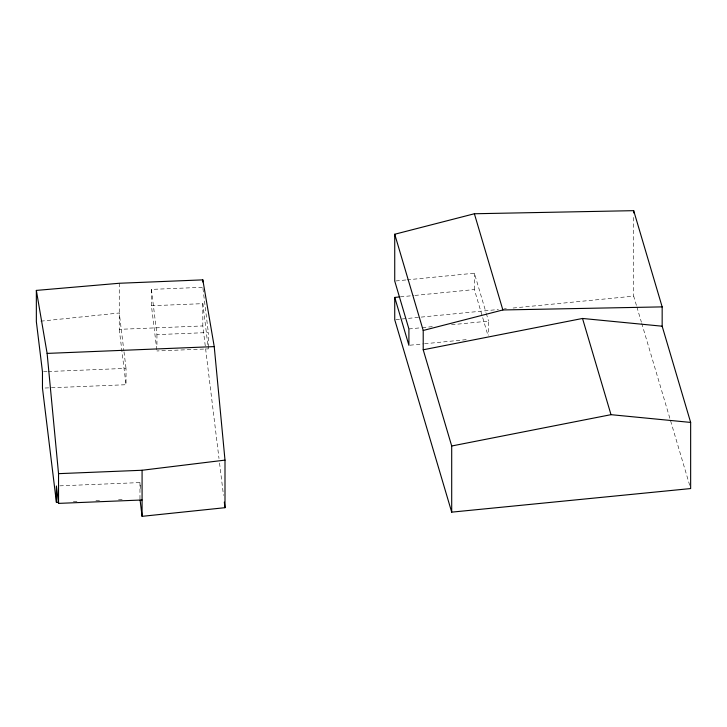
<?xml version="1.0" encoding="UTF-8"?>
<svg xmlns="http://www.w3.org/2000/svg" width="727" height="727" viewBox="0 0 727 727"><rect width="100%" height="100%" fill="white"/><g stroke="black" fill="none" stroke-linecap="round" stroke-linejoin="round"><path stroke-width="0.55" stroke-dasharray="3.63 2.73" d="M40.83 321.17L119.264 312.992L123.863 350.65M395.851 280.958L405.948 279.959M407.075 279.85L474.377 273.207L485.981 312.392M400.341 296.861L413.799 295.535M414.926 295.426L474.377 289.555L487.917 335.274M395.861 319.598L498.422 309.484M504.056 308.92L506.31 308.702M513.08 308.03L633.68 296.134L636.57 305.913M408.91 328.958L421.251 327.741M422.369 327.632L432.465 326.632M451.54 324.751L488.562 321.098L488.562 335.265M410.037 345.198L423.496 343.871M424.613 343.762L468.37 339.445M156.805 349.869L151.425 305.74L151.425 289.391L202.824 287.301M151.425 305.74L202.824 303.65L208.34 348.878L156.941 350.968M119.264 283.266L119.264 329.34L202.824 325.941L219 458.537M151.425 289.391L156.941 334.62L208.34 332.53L208.34 348.878M43.602 371.724L46.982 371.588M48.118 371.542L126.025 368.371L126.025 384.719L42.466 388.118M59.796 485.845L139.966 482.583L140.893 490.198M73.345 501.639L77.862 501.457M95.928 500.721L100.444 500.539M118.51 499.803L123.027 499.622M636.897 307.003L641.405 322.225M641.723 323.315L689.687 485.3M486.299 313.482L488.562 321.098M202.951 288.401L208.34 332.53M219.545 463.008L223.498 495.405M123.999 351.759L126.025 368.371M119.264 329.34L126.025 384.719M633.68 217.418L633.68 296.134M474.377 273.207L474.377 289.555M202.824 303.65L202.824 325.941M156.941 334.62L156.941 346.606M139.966 482.583L139.966 498.931"/><path stroke-width="1.09" d="M394.734 297.416L408.91 345.307L408.91 328.958L394.734 281.067L394.734 234.248L474.377 213.756L633.68 210.666L662.161 306.885L662.161 326.205L690.65 422.423L690.65 488.562L451.703 512.144L394.734 319.716L394.734 297.416L399.223 296.979M451.703 512.144L451.703 445.996L423.214 349.787L423.214 330.467L502.866 309.966L662.161 306.885M423.214 349.787L582.518 318.462L662.161 326.205M451.703 445.996L610.998 414.672L690.65 422.423M36.35 290.409L47.119 353.404L58.533 473.659L142.083 470.26L224.997 460.118L214.229 346.606L202.824 279.868L119.264 283.266L36.35 290.409L36.35 321.634L42.466 371.77L42.466 388.118L56.406 502.33L58.669 502.239M140.093 500.022L142.083 516.334L224.997 507.691L224.997 460.118M47.119 353.404L214.229 346.606M56.406 502.33L56.406 485.981L58.533 503.384L142.083 499.985M582.518 318.462L610.998 414.672M474.377 213.756L502.866 309.966M394.734 234.248L423.214 330.467M224.316 502.103L224.997 507.691M633.68 210.666L633.68 212.92M202.824 279.868L202.824 281.994M142.083 470.26L142.083 516.334M58.533 473.659L58.533 503.384"/></g></svg>
